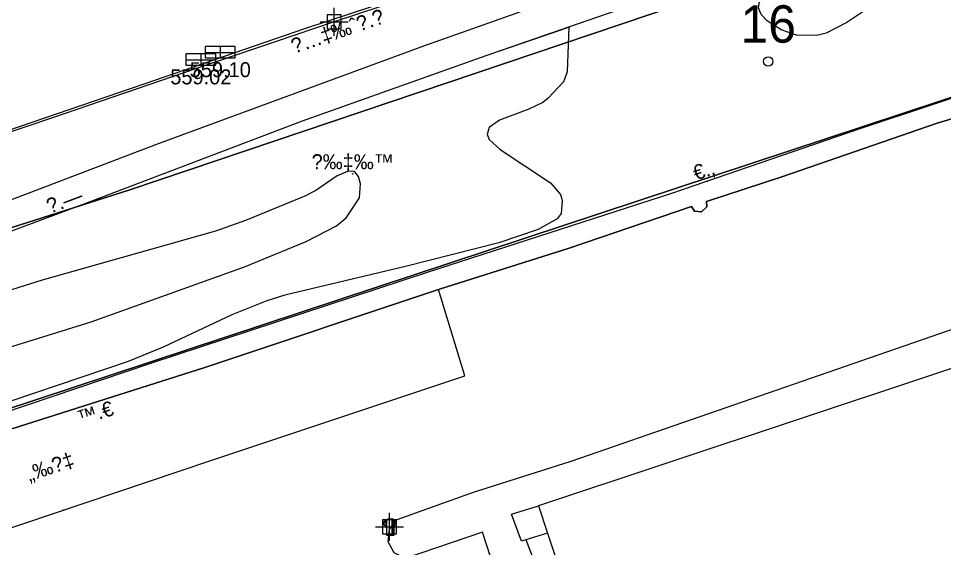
# Model space of a CAD drawing. Header units: metres. Extents: x 218299 to 220222, y 572714 to 574340.
# Drawn here: x 218905.19 to 218954.74, y 573017.67 to 573046.01 of the extents above; entities that cross this region are included whole.
import ezdxf
from ezdxf.enums import TextEntityAlignment as Align

# ---------------------------------------------------------------- set-up
doc = ezdxf.new("R2010")
doc.units = ezdxf.units.M
doc.header["$MEASUREMENT"] = 0
doc.header["$PDMODE"] = 66
doc.header["$PDSIZE"] = 0.75
for name, color, linetype in [('1602', 44, 'Continuous'), ('1603', 44, 'Continuous'), ('A_POINTS', 2, 'Continuous'), ('M2200', 253, 'Continuous'), ('M2207', 253, 'Continuous'), ('M2401', 7, 'Continuous'), ('M2404', 7, 'Continuous'), ('M2408', 253, 'Continuous'), ('M2430', 253, 'Continuous'), ('m2511', 253, 'Continuous'), ('M2602', 253, 'Continuous'), ('M2605', 253, 'Continuous'), ('M2802', 253, 'Continuous'), ('M4611', 253, 'Continuous'), ('M4903', 253, 'Continuous')]:
    doc.layers.add(name, color=color, linetype=linetype)
doc.styles.add('HEBTXT', font='HEBTXT')
doc.styles.add('MAVAT_HEBTXT', font='HEBTXT')

# ---------------------------------------------------------------- blocks, each defined once
blk = doc.blocks.new('1603')
at = {"layer": 'A_POINTS'}
blk.add_circle((0, 0), 0.25, dxfattribs=at)
at = {"color": 0, "style": 'HEBTXT'}
blk.add_attdef('PARCEL_NUM', text='', height=2, dxfattribs=at).set_placement((0, 1), align=Align.CENTER)
at = {"color": 0, "style": 'HEBTXT', "flags": 1}
blk.add_attdef('LOT_NUM', text='', height=2, dxfattribs=at).set_placement((0, -2.5), align=Align.CENTER)
blk = doc.blocks.new('M2404')
blk.add_circle((0, 0), 0.025)
at = {"style": 'MAVAT_HEBTXT'}
blk.add_attdef('NAME', text='', height=0.8, dxfattribs=at).set_placement((0, 1.591630788044704), align=Align.MIDDLE)
blk = doc.blocks.new('2511')
blk.add_point((0, 0))
at = {"style": 'HEBTXT'}
blk.add_attdef('TYPE', text='', height=0.8, dxfattribs=at).set_placement((0, 1.115564368953605), align=Align.MIDDLE)
blk = doc.blocks.new('M2802')
blk.add_circle((0, 0), 0.025)
at = {"style": 'MAVAT_HEBTXT'}
blk.add_attdef('NAME', text='', height=0.8, dxfattribs=at).set_placement((0, 1.591630788044704), align=Align.MIDDLE)
blk = doc.blocks.new('M2602')
blk.add_circle((0, 0), 0.025)
at = {"style": 'MAVAT_HEBTXT'}
blk.add_attdef('NAME', text='', height=0.8, dxfattribs=at).set_placement((0, 1.591630788044704), align=Align.MIDDLE)
blk = doc.blocks.new('M2605')
blk.add_circle((0, 0), 0.025)
at = {"style": 'MAVAT_HEBTXT'}
blk.add_attdef('NAME', text='', height=0.8, dxfattribs=at).set_placement((0, 1.591630788044704), align=Align.MIDDLE)
blk = doc.blocks.new('M2430')
blk.add_circle((0, 0), 0.025)
at = {"style": 'MAVAT_HEBTXT'}
blk.add_attdef('NAME', text='', height=0.8, dxfattribs=at).set_placement((-8.881784197001252e-16, 1.25), align=Align.MIDDLE)
blk = doc.blocks.new('M4611')
for p, q in [((-1.066300331318415, 0.547249483264892), (-1.066300331318415, 0.7714970695671184)), ((-0.9972816044701167, 0.5660561090773228), (-0.5201882660276169, 0.5660561090773228)), ((-0.9495717240733914, 0.8640386261687638), (-0.5440422952760857, 0.8640386261687638)), ((-0.8780078143699939, 0.9951511963010091), (-0.5082603404243857, 0.9951511963010091)), ((-0.766300331300954, 1.071497069570029), (-0.499247441732223, 1.071497069570029)), ((-0.766300331300954, 0.2472494832619816), (-0.499247441732223, 0.2472494832619816)), ((-0.499247441732223, 1.071497069570029), (-0.499247441732223, 1.132105552737045)), ((-0.499247441732223, -1.504274996230237), (-0.499247441732223, 1.063534129090979)), ((-0.1992474417147605, 1.432105552725403), (0.4379573721726046, 1.432105552725403)), ((-0.04309310565622576, 1.281214150076408), (-0.04309310565622576, -1.473205631569581)), ((0.4101462035669101, 1.293133713392447), (0.4101462035669101, -1.46421005396391)), ((0.6367658581348223, -1.47214719673488), (0.6367658581348223, 1.162021143245653)), ((0.7379573721900671, 1.132105552737045), (0.7379573721900671, -1.504274996230237)), ((0.7379573721900671, 1.071497069570029), (0.9538406088304328, 1.071497069570029)), ((0.7379573721900671, 0.2472494832619816), (0.9538406088304328, 0.2472494832619816)), ((1.030369183228686, 0.9951511963010091), (0.7679675738090739, 0.9951511963010091)), ((1.161569077032254, 0.8521190628381703), (0.7798936774834148, 0.8521190628381703)), ((1.197352853754636, 0.5541365457758332), (0.7918216030575422, 0.5541365457758332)), ((1.253840608847895, 0.547249483264892), (1.253840608847895, 0.7714970695671184)), ((0.7379573721900671, -1.504274996230237), (-0.499247441732223, -1.504274996230237))]:
    blk.add_line(p, q)
for centre, start, end in [((-0.766300331300954, 0.7714970695671184), 90, 180), ((-0.766300331300954, 0.547249483264892), 180, 270), ((-0.1992474417147605, 1.132105552737045), 90, 180), ((0.4379573721726046, 1.132105552737045), 0, 90), ((0.9538406088304328, 0.7714970695671184), 0, 90), ((0.9538406088304328, 0.547249483264892), 270, 0)]:
    blk.add_arc(centre, 0.3, start, end)
blk.add_point((0, 0))
at = {"style": 'MAVAT_HEBTXT', "flags": 1}
for tag, p in [('MARK', (0.08263681979133253, 2.682105552725403)), ('HEIGHT', (0.08263681979133253, -2.755589644384266)), ('NAME', (0.08263681979133253, -5.323418965834598)), ('DIAMETER', (0.08263681979133253, -7.891248287284931))]:
    blk.add_attdef(tag, text='', height=0.8, dxfattribs=at).set_placement(p, align=Align.MIDDLE)
blk = doc.blocks.new('M4903')
blk.add_lwpolyline([(-1.601564420248251, -0.5856887607955639), (1.601564582372984, -0.5856887607955638), (1.601564582372984, 0.6249223498149333), (-1.601564420248251, 0.6249223498149333)], close=True)
for points in [[(-1.570311999982783, 6.4889914801e-06), (1.570311999982783, -6.4889914799e-06)], [(2.5823631233e-06, 0.6249223498149333), (-2.4202383884e-06, -0.5856887607955636)]]:
    blk.add_lwpolyline(points)
at = {"style": 'MAVAT_HEBTXT', "flags": 1}
for tag, p in [('MARK', (4.440892098500626e-16, 1.874922349814933)), ('IL', (0, -6.973070624786256))]:
    blk.add_attdef(tag, text='', height=0.8, dxfattribs=at).set_placement(p, align=Align.MIDDLE)
at = {"style": 'MAVAT_HEBTXT'}
for tag, p in [('HEIGHT', (0, -1.837411981885592)), ('NAME', (0, -4.405241303335925))]:
    blk.add_attdef(tag, text='', height=0.8, dxfattribs=at).set_placement(p, align=Align.MIDDLE)
blk = doc.blocks.new('111')
at = {"layer": 'M2200'}
blk.add_polyline3d([(218988.5396548469, 573038.3918107193, 566.9246460787216), (218933.0102468684, 573019.9508852323, 566.8346460787216), (218933.0102468684, 573019.9508852323, 566.8346460787216), (218933.0102468684, 573019.9508852323, 566.8346460787216), (218933.4942203806, 573018.4935417478, 566.831901091804), (218936.8268874555, 573008.4581978176, 566.8129989674285), (218937.4599505337, 573006.5519150784, 566.8094083786374), (218939.310805473, 573000.9786113359, 566.7989107533188), (218941.1611337886, 572995.4068933651, 566.788416114889), (218948.4031128221, 572973.599809517, 566.7473412684236), (218948.8783064989, 572972.1689039172, 566.7446460787215), (218985.875850458, 572984.4555278497, 566.7446460787215), (218988.9980742063, 572985.49239638, 566.7446460787215), (218988.9157054959, 572985.7404254569, 566.7446460787215), (218988.7839362029, 572986.0691630264, 566.7446460787215), (218992.1296589157, 572987.3479181817, 563.1446460787223), (218986.4571736733, 573004.4289343975, 563.1446460787223), (218991.8780087261, 573006.2291555598, 562.9646460787224), (218991.2138317202, 573008.2291287147, 566.7446460787214), (218992.4924943876, 573008.6537635851, 566.7841473874837), (218997.0404558841, 573010.1641095813, 566.9246460787214), (218997.0404558841, 573010.1641095813, 566.9246460787214), (218995.4601980163, 573014.9225900555, 566.9246460787214), (218996.2468601997, 573015.1838350287, 566.9246460787214)], close=True, dxfattribs=at)
at = {"layer": 'M2207'}
blk.add_polyline3d([(218933.0102468684, 573019.9508852323, 560.8946460786099), (218933.4942203806, 573018.4935417478, 560.8946460786099), (218932.1099865879, 573018.0616043141, 560.8946460786099), (218931.5733424405, 573019.5029638743, 560.8946460786099), (218933.0102468684, 573019.9508852323, 560.8946460786099)], close=True, dxfattribs=at)
at = {"layer": 'M2401'}
for points in [[(218832.2809318422, 573017.147974283, 557.3145934312581), (218838.7047020713, 573018.7242321746, 557.4945934312582), (218845.5896445634, 573020.4908167466, 557.6745934312582), (218852.4882010652, 573022.5090833238, 557.8545934312583), (218860.0660414409, 573024.9570436246, 558.0345934312584), (218866.9893621977, 573027.308718308, 558.1245934312584), (218867.9185473531, 573027.6274267313, 558.144351085403), (218875.4546044144, 573030.2122773939, 558.3045934312585), (218884.5386023105, 573033.2304155523, 558.3945934312585), (218892.5437826691, 573035.9673659552, 558.5745934312586), (218902.6280724467, 573039.3493586424, 558.6645934312586), (218911.9112126773, 573042.5145656351, 558.8445934312587), (218920.5130449811, 573045.4806166947, 559.1145934312588), (218927.905114078, 573047.9106702585, 559.2945934312589), (218936.1203440628, 573050.753895689, 559.4745934312589), (218943.6274778136, 573053.29509487, 559.654593431259), (218951.7345947244, 573056.1365487006, 559.8345934312591), (218959.4233010882, 573058.7233025342, 560.0145934312591)], [(218958.2105665687, 573041.5780483491, 558.2093994415961), (218954.3501023383, 573040.4117897275, 558.1193994415961), (218946.0366988776, 573037.5341376278, 557.939399441596), (218942.0004730321, 573036.2192732908, 557.939399441596), (218942.0255277344, 573035.9300657434, 557.939399441596), (218941.7446777115, 573035.6673192312, 557.9393994415967), (218941.3615079562, 573035.7003858882, 557.939399441596), (218941.1992738203, 573035.9600217028, 557.9393994415959), (218934.6615173544, 573033.7349380787, 557.7593994415959), (218927.7193600005, 573031.5349575125, 557.7593994415959), (218927.6699395797, 573031.5184488543, 557.757983280769), (218915.1562731459, 573027.3383176246, 557.399399441596), (218902.1754772936, 573023.2220787526, 557.219399441596), (218893.6450250513, 573020.118123868, 556.8593994415961), (218884.0063328847, 573016.5101071426, 556.8593994415961)], [(218961.3617272843, 572975.630334739, 558.1946460786125), (218954.2659583649, 572972.9382387355, 558.0146460786166), (218953.3187526802, 572972.512986514, 558.0146460786126), (218949.8438386144, 572971.3514228376, 558.0146460786126), (218945.7031240443, 572970.8081504612, 557.9246460786126), (218941.6372742804, 572969.5904136647, 557.8346460786223), (218941.2210606064, 572969.7192270365, 557.8825977001716), (218940.9822775252, 572970.0844222617, 557.9243248217342), (218941.0295457123, 572970.5198747064, 557.9408460812066), (218941.3413632154, 572970.8275002415, 557.9246460786126), (218945.286290517, 572972.1568256844, 557.9246460786126), (218941.2285184126, 572984.4909139307, 558.1046460786126), (218938.4136462732, 572993.1634680011, 558.1046460786126), (218934.4863747235, 573004.7991409828, 558.2846460786126), (218930.016325419, 573018.5348425019, 558.1046460786126), (218925.8890145242, 573017.1264691368, 557.9246460786126), (218925.2989141895, 573017.4414479927, 557.9281349821277), (218924.9795528699, 573018.0288946872, 557.9092409121748), (218925.0365934454, 573018.6944484585, 557.874215101189), (218925.4511636507, 573019.2179062833, 557.8346460786026), (218929.5329143849, 573020.6762802344, 557.9246460786126), (218934.7673018108, 573022.3461861087, 557.7446460786127), (218941.6636983148, 573024.7277079435, 557.9246460786126), (218955.8273192323, 573029.6299616424, 558.1046460786126)]]:
    blk.add_polyline3d(points, dxfattribs=at)
at = {"layer": 'M2404'}
for points in [[(218832.2809318422, 573017.147974283, 557.3145934312581), (218838.7047020713, 573018.7242321746, 557.4945934312582), (218845.5896445634, 573020.4908167466, 557.6745934312582), (218852.4882010652, 573022.5090833238, 557.8545934312583), (218860.0660414409, 573024.9570436246, 558.0345934312584), (218866.9893621977, 573027.308718308, 558.1245934312584), (218867.9185473531, 573027.6274267313, 558.144351085403), (218875.4546044144, 573030.2122773939, 558.3045934312585), (218884.5386023105, 573033.2304155523, 558.3945934312585), (218892.5437826691, 573035.9673659552, 558.5745934312586), (218902.6280724467, 573039.3493586424, 558.6645934312586), (218911.9112126773, 573042.5145656351, 558.8445934312587), (218920.5130449811, 573045.4806166947, 559.1145934312588), (218927.905114078, 573047.9106702585, 559.2945934312589), (218936.1203440628, 573050.753895689, 559.4745934312589), (218943.6274778136, 573053.29509487, 559.654593431259), (218951.7345947244, 573056.1365487006, 559.8345934312591), (218959.4233010882, 573058.7233025342, 560.0145934312591)], [(218884.0063328847, 573016.5101071426, 556.8593994415961), (218893.6450250513, 573020.118123868, 556.8593994415961), (218902.1754772936, 573023.2220787526, 557.219399441596), (218915.1562731459, 573027.3383176246, 557.399399441596), (218927.6699395797, 573031.5184488543, 557.757983280769), (218927.7193600005, 573031.5349575125, 557.7593994415959), (218934.6615173544, 573033.7349380787, 557.7593994415959), (218941.1992738203, 573035.9600217028, 557.9393994415959), (218941.3615079562, 573035.7003858882, 557.939399441596), (218941.7446777115, 573035.6673192312, 557.9393994415967), (218942.0255277344, 573035.9300657434, 557.939399441596), (218942.0004730321, 573036.2192732908, 557.939399441596), (218946.0366988776, 573037.5341376278, 557.939399441596), (218954.3501023383, 573040.4117897275, 558.1193994415961), (218958.2105665687, 573041.5780483491, 558.2093994415961)], [(218961.3617272843, 572975.630334739, 558.1946460786125), (218954.2659583649, 572972.9382387355, 558.0146460786166), (218953.3187526802, 572972.512986514, 558.0146460786126), (218949.8438386144, 572971.3514228376, 558.0146460786126), (218945.7031240443, 572970.8081504612, 557.9246460786126), (218941.6372742804, 572969.5904136647, 557.8346460786223), (218941.2210606064, 572969.7192270365, 557.8825977001716), (218940.9822775252, 572970.0844222617, 557.9243248217342), (218941.0295457123, 572970.5198747064, 557.9408460812066), (218941.3413632154, 572970.8275002415, 557.9246460786126), (218945.286290517, 572972.1568256844, 557.9246460786126), (218941.2285184126, 572984.4909139307, 558.1046460786126), (218938.4136462732, 572993.1634680011, 558.1046460786126), (218934.4863747235, 573004.7991409828, 558.2846460786126), (218930.016325419, 573018.5348425019, 558.1046460786126), (218925.8890145242, 573017.1264691368, 557.9246460786126), (218925.2989141895, 573017.4414479927, 557.9281349821277), (218924.9795528699, 573018.0288946872, 557.9092409121748), (218925.0365934454, 573018.6944484585, 557.874215101189), (218925.4511636507, 573019.2179062833, 557.8346460786026), (218929.5329143849, 573020.6762802344, 557.9246460786126), (218934.7673018108, 573022.3461861087, 557.7446460786127), (218941.6636983148, 573024.7277079435, 557.9246460786126), (218955.8273192323, 573029.6299616424, 558.1046460786126)]]:
    blk.add_polyline3d(points, dxfattribs=at)
at = {"layer": 'M2408'}
blk.add_polyline3d([(218936.8268874555, 573008.4581978176, 558.3495934312455), (218936.1216481936, 573008.1791202112, 558.3495934312455), (218932.3543754994, 573018.137863628, 558.0864507775246)], dxfattribs=at)
at = {"layer": 'M2430'}
blk.add_polyline3d([(218884.0063328847, 573016.5101071426, 556.6793994415964), (218885.390170047, 573012.6008715263, 556.6793994415964), (218892.6895294577, 573014.9586577079, 556.8593994415963), (218903.7076865116, 573018.4109485111, 557.2193994415962), (218915.5424626348, 573022.3896957239, 557.3993994415962), (218929.0693152474, 573026.9005393286, 557.5793994415961), (218927.6699395797, 573031.5184488543, 557.5793994415961)], dxfattribs=at)
at = {"layer": 'm2511'}
blk.add_polyline3d([(218959.5967438093, 573058.6160071426, 560.8946460786198), (218952.4120037474, 573056.170654167, 560.7146460786151), (218946.9402209635, 573054.2879200374, 560.5346460786151), (218942.813286923, 573052.8807083871, 560.354646078615), (218936.212922126, 573050.6483977756, 560.264646078615), (218928.3207489413, 573047.9013008884, 560.0846460786149), (218922.0904233431, 573045.8363832115, 559.8146460786148), (218914.725679176, 573043.3363112925, 559.7246460786148), (218907.0210333378, 573040.6873996346, 559.5446460786147), (218898.6985013358, 573037.8911153654, 559.4546460786147), (218891.790591601, 573035.5759108772, 559.2746460786146), (218883.8456666021, 573032.8351738827, 559.0946460786147), (218879.1309839255, 573031.2991428175, 558.9146460786145), (218871.3881002354, 573028.6540194842, 558.9146460786145), (218868.1928726315, 573027.5600040278, 558.9146460786145)], dxfattribs=at)
at = {"layer": 'M2602'}
blk.add_polyline3d([(218950.1535278462, 573040.0902421679, 558.6446460786126), (218940.1415365804, 573036.6566142355, 558.6446460786126), (218927.0594257723, 573032.4324531787, 558.6446460786126), (218927.0594257723, 573032.4324531787, 558.6446460786126)], dxfattribs=at)
at = {"layer": 'M2605'}
for points in [[(218961.8228308653, 573056.650563392, 560.0093994415922), (218950.8541577599, 573053.0399012045, 559.6493994415923), (218939.3620789909, 573048.9659170641, 559.4693994415924), (218926.8682841233, 573044.5373197985, 559.1093994415925), (218915.2335405596, 573040.2504237677, 558.8173743863392), (218912.525310438, 573039.2525589764, 558.7493994415926), (218899.7059028528, 573034.3614547495, 558.5693994415926), (218884.9606788632, 573028.9327340494, 558.2093994415928), (218875.4268487102, 573025.3069021873, 558.0293994415928), (218863.8336078209, 573021.3405456569, 558.0293994415928), (218859.5998062991, 573020.2373857101, 558.0293994415928), (218851.6110027937, 573018.1674354193, 557.8493994415929), (218839.8498262871, 573015.3071836365, 557.489399441593), (218828.8272194075, 573012.7345799458, 557.309399441593), (218816.871449632, 573010.4111133309, 556.7693994415931), (218817.2978647352, 573008.0991381649, 556.7693994415931), (218826.2600826728, 573009.8410603255, 556.4093994415932), (218838.5688769793, 573012.508561488, 556.4093994415932), (218850.3763919792, 573015.4981304891, 556.5893994415932), (218860.3384169412, 573018.4142145239, 556.5893994415932), (218872.4567958619, 573022.6462578753, 556.5893994415932), (218881.0759156292, 573025.8337922625, 556.4306240477353)], [(218934.6433703779, 573045.5556210842, 557.3222244446591), (218938.4809818104, 573046.885725114, 557.489399441593), (218946.3588469788, 573049.5624402923, 557.489399441593)], [(218970.0029845756, 573046.6769015461, 558.2846460786126), (218962.2945083127, 573044.1101809662, 558.2846460786126), (218950.1535278462, 573040.0902421679, 558.2846460786126), (218950.1535278462, 573040.0902421679, 558.2846460786126), (218950.1535278462, 573040.0902421679, 558.2846460786126), (218950.1535278462, 573040.0902421679, 558.2846460786126)], [(218881.0759156292, 573025.8337922625, 556.4306240477353), (218882.228093041, 573026.2598920522, 556.4093994415932), (218895.5402947991, 573031.1951904867, 556.4093994415932), (218908.7077948707, 573036.0903642346, 556.5893994415932), (218920.3891814515, 573040.5314254123, 556.9493994415931), (218930.2169462726, 573044.0214364373, 557.129399441593), (218934.6433703779, 573045.5556210842, 557.3222244446591)], [(218927.0594257723, 573032.4324531787, 557.7446460786128), (218912.2569526758, 573027.5684764544, 557.384646078613), (218898.9884764616, 573023.0902339644, 557.2046460786131), (218885.8540841593, 573018.660000054, 556.8446460786131), (218880.0546649479, 573016.8832961512, 556.8446460786131), (218880.0546649479, 573016.8832961512, 556.8446460786131)]]:
    blk.add_polyline3d(points, dxfattribs=at)
at = {"layer": 'M2802'}
for points in [[(218956.6907461576, 573049.238066071, 557.7591115143271), (218953.4540044045, 573048.1520986066, 557.7591115143271), (218952.8511768478, 573047.9110705229, 557.7591115143272), (218951.7026135661, 573047.2686968809, 557.7591115143272), (218949.5136687353, 573045.798504294, 557.7591115143271), (218948.4046097035, 573045.2311565464, 557.7591115143271), (218947.9107082898, 573045.0961891412, 557.7591115143272), (218946.8236218975, 573045.1211627383, 557.7591115143271), (218946.0027744055, 573045.3966516642, 557.7591115143271), (218945.2546516687, 573045.8909946145, 557.7591115143271), (218944.9296496965, 573046.2198918498, 557.7591115143271), (218944.7947536106, 573046.574146127, 557.7632368547714), (218944.8264855277, 573046.8284864498, 557.7667510336685), (218945.0363405342, 573047.3019276082, 557.7591115143271), (218946.3588469788, 573049.5624402923, 557.489399441593), (218947.2819285434, 573049.8760819176, 557.489399441593), (218960.8864209547, 573054.5622378394, 557.6693994415929)], [(218900.9718905809, 573027.2741969666, 556.7822244446592), (218909.0815585986, 573029.7933732014, 557.0522244446593), (218917.2938080645, 573032.7214758556, 557.1422244446594), (218920.5866167829, 573034.0869516053, 557.2144416420531), (218922.2051108607, 573034.9286241005, 557.2322244446593), (218922.7292315468, 573035.344958859, 557.2322244446593), (218923.4318660719, 573036.4204400893, 557.2322244446593), (218923.4895023523, 573037.1753040641, 557.2322244446593), (218923.3841288179, 573037.560501894, 557.2322244446593), (218923.1915310536, 573037.8097693475, 557.2322244446593), (218923.0630473554, 573037.8503570883, 557.2322244446593), (218922.7901656239, 573037.8248828877, 557.227248806089), (218922.2388296339, 573037.5942407283, 557.1936388843085), (218921.1046010563, 573036.8162693809, 557.0896062055041), (218920.5164133315, 573036.4987047667, 557.0522244446593), (218917.3442371675, 573035.2015469763, 556.9269567544386), (218915.7270221502, 573034.6380132879, 556.8722244446593), (218906.4582173909, 573032.0127855317, 556.6022244446591), (218898.2192502697, 573029.4266551696, 556.422224444659)], [(218895.5402947991, 573031.1951904867, 556.4093994415932), (218908.7077948707, 573036.0903642346, 556.5893994415932), (218920.3891814515, 573040.5314254123, 556.9493994415931), (218930.2169462726, 573044.0214364373, 557.129399441593), (218934.5251997967, 573045.5146635331, 557.3170766680004), (218934.6433703779, 573045.5556210842, 557.3222244446591), (218934.5511579627, 573043.1554341973, 557.3222244446591), (218934.3631310309, 573042.6194290401, 557.3222244446592), (218933.5346328764, 573041.7521776564, 557.3222244446591), (218933.2400917164, 573041.518094385, 557.3268575918746), (218932.5016808282, 573041.1584804198, 557.3584981883623), (218930.9286140117, 573040.5759966497, 557.4606471647128), (218930.3802833587, 573040.1831461877, 557.5022244446591), (218930.2665889056, 573039.8065979675, 557.5276846841097), (218930.3835752186, 573039.545762584, 557.5454680155975), (218930.9655305037, 573039.0023178082, 557.5814385987319), (218933.660127755, 573037.2258515779, 557.6679466327521), (218934.1948929056, 573036.5953781868, 557.6805239698331), (218934.2794360011, 573036.2747106298, 557.6822244446591), (218934.2227836955, 573035.5727586715, 557.6822244446591), (218934.0172278064, 573035.2890190106, 557.6822244446591), (218932.9998984351, 573034.7280558044, 557.6822244446593), (218930.8923110419, 573034.0055390368, 557.6822244446591), (218925.9090463585, 573032.7401432141, 557.3222244446592), (218919.4393639547, 573031.2049302768, 557.1422244446594), (218918.4772257269, 573030.9104465802, 557.1221593926414), (218916.6049207631, 573030.164828875, 557.0820370135449), (218912.936090587, 573028.4341857712, 557.0020147874552), (218911.0640761082, 573027.6704138308, 556.9622244446592), (218902.2890113235, 573024.701255054, 556.7822244446592)]]:
    blk.add_polyline3d(points, dxfattribs=at)
at = {"layer": 'M2404'}
ref = blk.add_blockref('M2404', (218909.1278194996, 573025.4266817342), dxfattribs=dict(at, xscale=0.5, yscale=0.5, zscale=0.5))
ref.add_attrib('NAME', '™.€', dxfattribs={"layer": '0', "height": 0.8, "rotation": 17.59393566126004, "style": 'MAVAT_HEBTXT'}).set_placement((218909.29406745, 573024.9024092678), align=Align.MIDDLE)
at = {"layer": 'M2430'}
ref = blk.add_blockref('M2430', (218907.593934413, 573019.717470734), dxfattribs=dict(at, xscale=0.5, yscale=0.5, zscale=0.5))
ref.add_attrib('NAME', '„‰\x90‡', dxfattribs={"layer": '0', "height": 0.8, "rotation": 18.58218996120409, "style": 'MAVAT_HEBTXT'}).set_placement((218906.9021344961, 573021.9919873591), align=Align.MIDDLE)
at = {"layer": 'm2511'}
ref = blk.add_blockref('2511', (218922.090423343, 573045.836383212), dxfattribs=dict(at, xscale=0.5, yscale=0.5, zscale=0.5))
ref.add_attrib('TYPE', '\x9a…‡‰ˆ\x81.\x8e', dxfattribs={"layer": '0', "height": 0.8, "rotation": 18.75054513825218, "style": 'HEBTXT'}).set_placement((218922.2672200041, 573045.3155733229), align=Align.MIDDLE)
at = {"layer": 'M2602'}
ref = blk.add_blockref('M2602', (218942.0397669334, 573037.3076152791), dxfattribs=dict(at, xscale=0.5, yscale=0.5, zscale=0.5))
ref.add_attrib('NAME', '€.‚', dxfattribs={"layer": '0', "height": 0.8, "rotation": 17.89505984767579, "style": 'MAVAT_HEBTXT'}).set_placement((218941.8707659208, 573037.8310067748), align=Align.MIDDLE)
at = {"layer": 'M2605'}
ref = blk.add_blockref('M2605', (218907.839090953, 573035.767413288), dxfattribs=dict(at, xscale=0.5, yscale=0.5, zscale=0.5))
ref.add_attrib('NAME', '\x9a.—', dxfattribs={"layer": '0', "height": 0.8, "rotation": 20.3932121512657, "style": 'MAVAT_HEBTXT'}).set_placement((218907.6474374004, 573036.2829410911), align=Align.MIDDLE)
at = {"layer": 'M2802'}
ref = blk.add_blockref('M2802', (218923.075625029, 573037.7033389747, 557.1345934312568), dxfattribs=dict(at, xscale=0.5, yscale=0.5, zscale=0.5))
ref.add_attrib('NAME', '\x8d‰‡‰™', dxfattribs={"layer": '0', "height": 0.8, "style": 'MAVAT_HEBTXT'}).set_placement((218923.075625029, 573038.3283389747, 557.1345934312568), align=Align.MIDDLE)
at = {"layer": 'M4611', "xscale": 0.3, "yscale": 0.3, "zscale": 0.3}
blk.add_blockref('M4611', (218925.0474504525, 573018.8211288432, 557.867548347), dxfattribs=at)
at = {"layer": 'M4903'}
ref = blk.add_blockref('M4903', (218915.98811, 573044.18983, 559.0972846594191), dxfattribs=dict(at, xscale=0.5, yscale=0.5, zscale=0.5))
ref.add_attrib('HEIGHT', '559.10', dxfattribs={"height": 0.8, "style": 'MAVAT_HEBTXT'}).set_placement((218915.98811, 573043.2711240092), align=Align.MIDDLE)
ref = blk.add_blockref('M4903', (218914.94911, 573043.80583, 559.0174846604203), dxfattribs=dict(at, xscale=0.5, yscale=0.5, zscale=0.5))
ref.add_attrib('HEIGHT', '559.02', dxfattribs={"height": 0.8, "style": 'MAVAT_HEBTXT'}).set_placement((218914.94911, 573042.8871240091), align=Align.MIDDLE)

msp = doc.modelspace()

# ---------------------------------------------------------------- linework, layer by layer
at = {"layer": '1602'}
for points in [[(218801.0405999999, 573053.2138999999), (218894.6999000004, 573083.1114000008), (218942.3085000003, 573099.352), (219073.0976, 573143.3016999997), (219109.4633999998, 573155.6423000004), (219126.7308999998, 573162.6273999996), (219147.0646000002, 573172.4550000001), (219153.9078000002, 573152.8938999996), (219156.5164000001, 573145.4849999994), (219163.7630000003, 573125.1857999992), (219148.1969999997, 573117.6126000006), (219127.9315999998, 573109.4793999996), (219089.7300000004, 573096.9199999999), (218959.0800000001, 573053.0099999998), (218911.1500000004, 573036.8499999996), (218816.3600000003, 573006.5899999999), (218797.1600000001, 573002.7100000009), (218794.1300999997, 573015.6505999994), (218792.1772999996, 573028.5919000003), (218788.8683000002, 573051.1248000003)], [(218819.0300000003, 572996.7300000004), (218798.6500000004, 572992.6999999993), (218797.1600000001, 573002.7100000009), (218816.3600000003, 573006.5899999999), (218911.1500000004, 573036.8499999996), (218959.0800000001, 573053.0099999998), (219089.7300000004, 573096.9199999999), (219093.4000000004, 573087.4600000009), (218879.9699999997, 573016.9900000002)], [(218879.4000000004, 572920.6899999995), (218877.6100000003, 572931.9800000004), (218890.8099999996, 572945.1600000001), (218879.9699999997, 573016.9900000002), (219093.4000000004, 573087.4600000009), (219114.5999999996, 573032.7899999991), (219119.7699999996, 573019.75), (219104.5899999999, 573015.1600000001), (218937.0899999999, 572960.8300000001), (218893.3799999999, 572914.6899999995), (218892.2039999999, 572922.6030000001)]]:
    msp.add_lwpolyline(points, close=True, dxfattribs=at)

# ---------------------------------------------------------------- block references
msp.add_blockref('111', (0, 0))
at = {"layer": '1603'}
msp.add_blockref('1603', (218945.3084000004, 573043.7138999999), dxfattribs=at).add_auto_attribs({'PARCEL_NUM': '16'})

doc.saveas('drawing.dxf')
